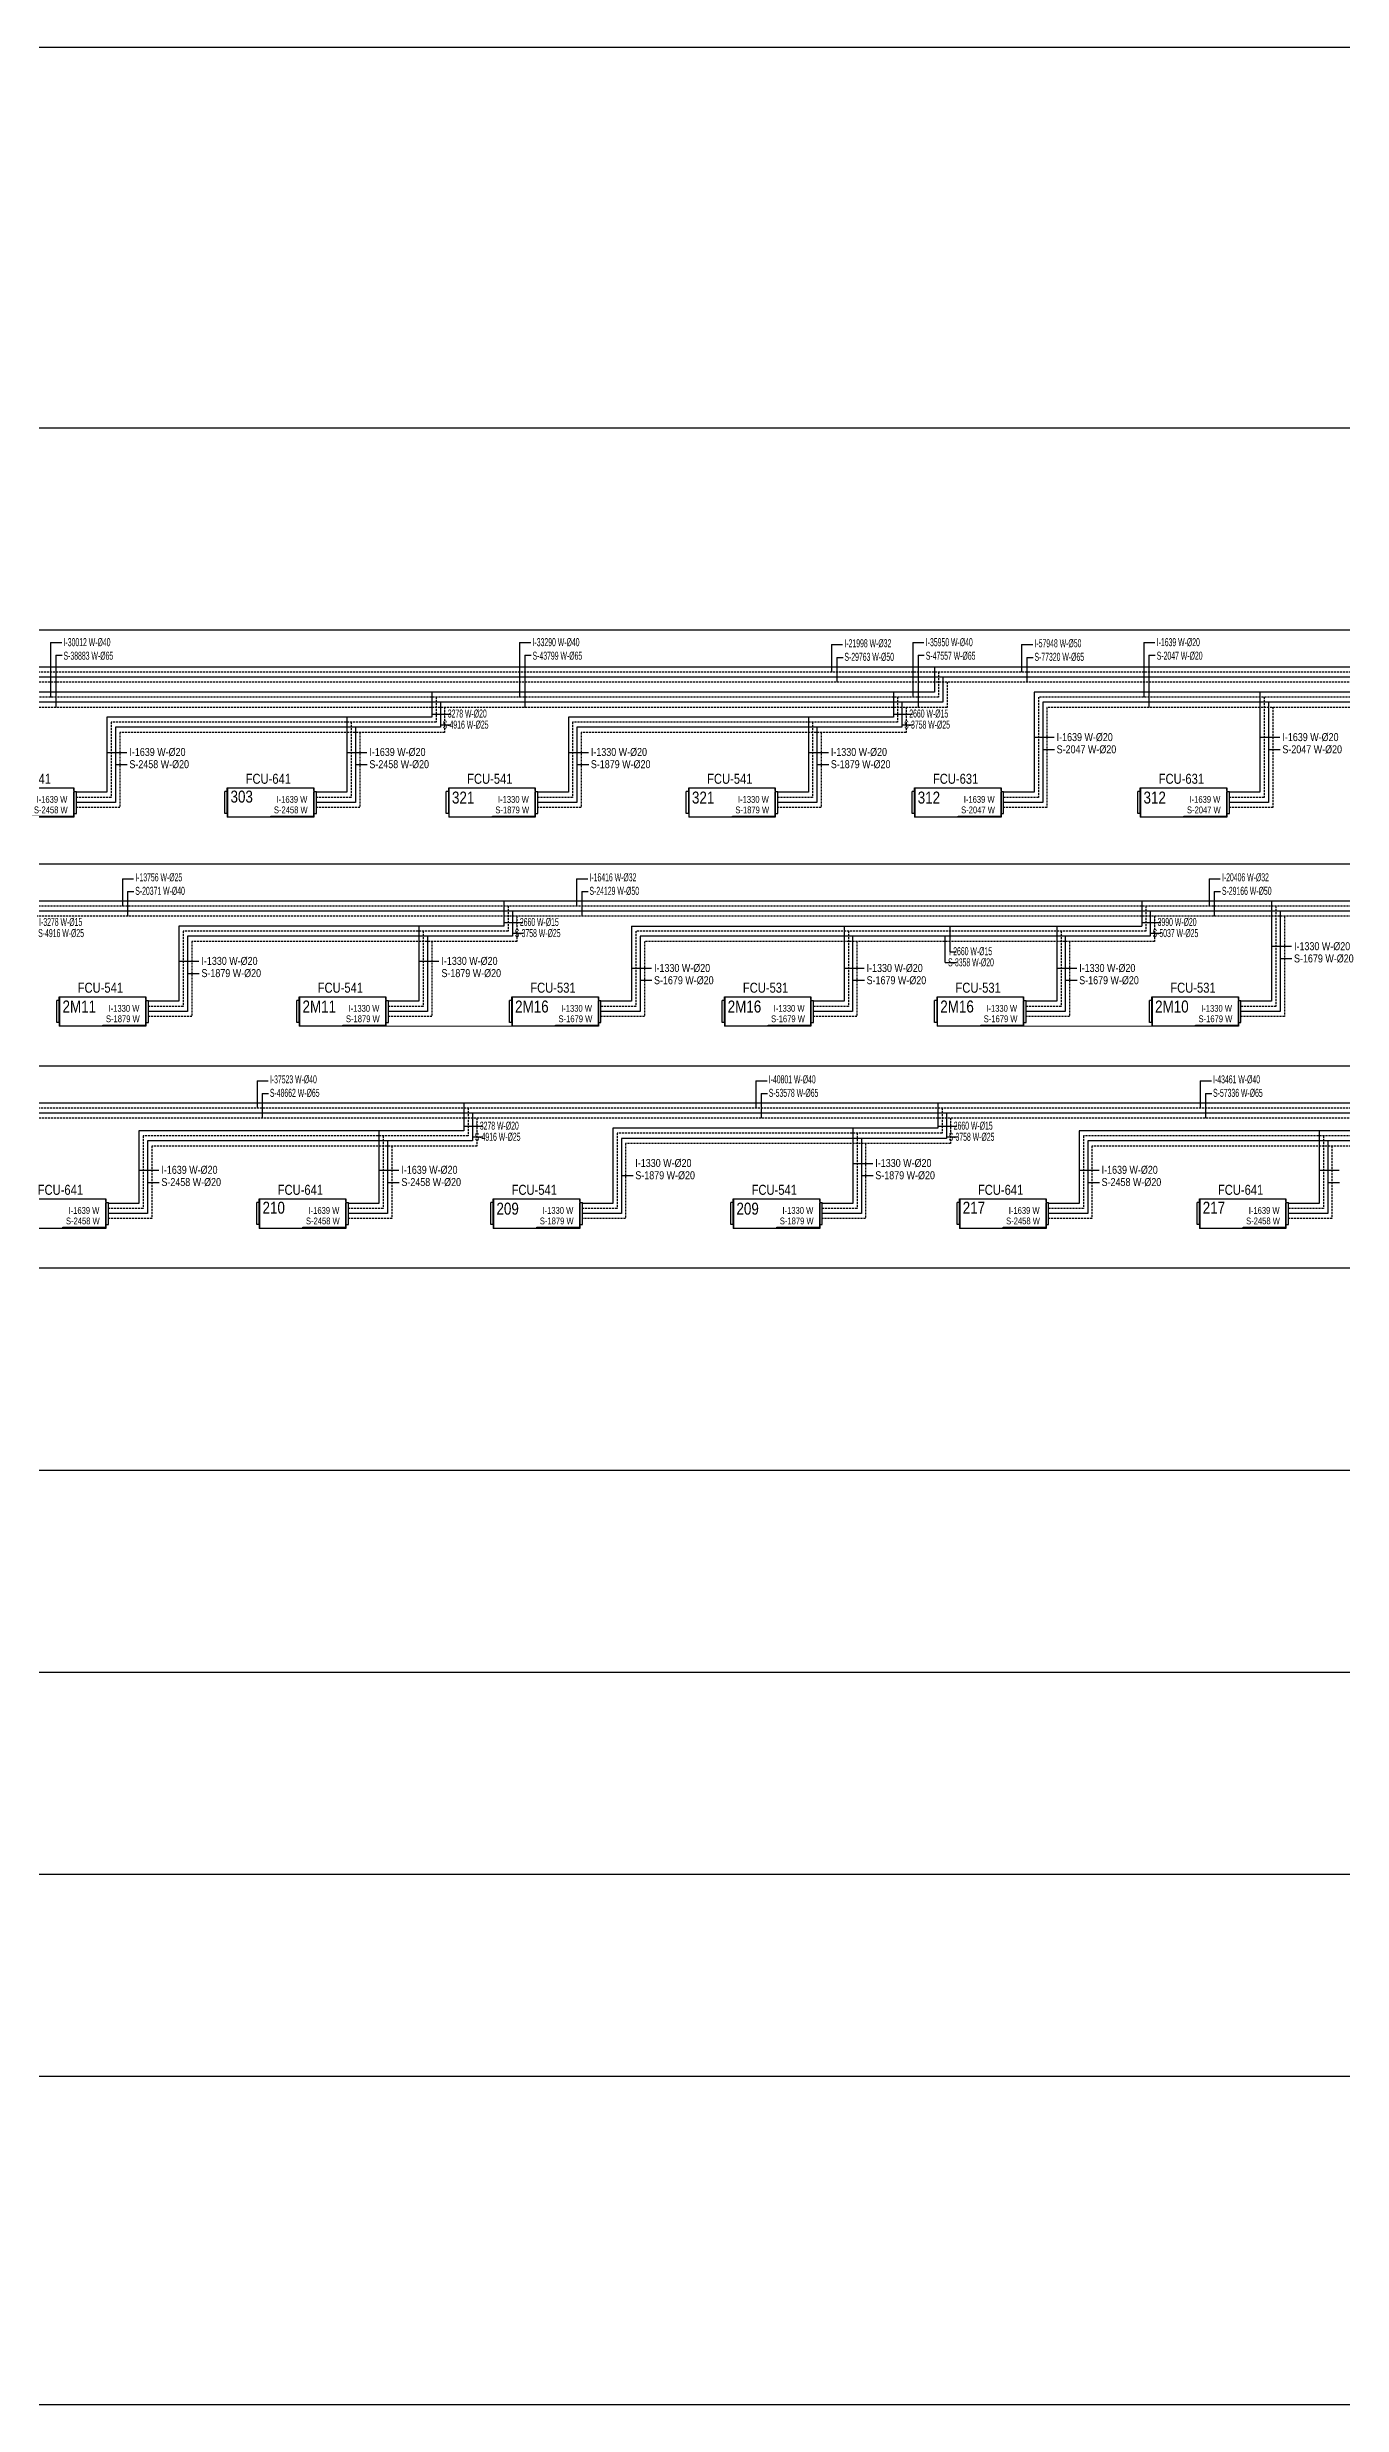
# Model space of a CAD drawing. Header units: centimetres. Extents: x 222914 to 271949, y -38857 to -18857.
# Drawn here: x 238026 to 241263, y -30556 to -24663 of the extents above; entities that cross this region are included whole.
import ezdxf
from ezdxf.enums import TextEntityAlignment as Align

# ---------------------------------------------------------------- set-up
doc = ezdxf.new("R2010")
doc.units = ezdxf.units.CM
doc.header["$LTSCALE"] = 0.2
doc.linetypes.add('DASHED', pattern=[75, 50, -25])
doc.layers.get('0').update_dxf_attribs({"color": 252})
for name, color, linetype, lineweight in [('1-BASLIK', 53, 'Continuous', 25), ('T-ISITMA', 1, 'Continuous', 30), ('T-MAHAL', 120, 'Continuous', 15), ('T-SOGUTMA', 4, 'Continuous', 30), ('T-STEXT', 181, 'Continuous', 15)]:
    doc.layers.add(name, color=color, linetype=linetype, lineweight=lineweight)
for name, color, linetype in [('T-FC', 150, 'Continuous'), ('T-FC-NUMARA', 62, 'Continuous'), ('T-GIDIS-ITEXT-TOPLAMA', 61, 'Continuous'), ('T-ISITMA-TOPLAMA', 61, 'Continuous'), ('T-ITEXT', 32, 'Continuous'), ('T-SOGUTMA-TOPLAMA', 120, 'Continuous'), ('T-TEXT', 85, 'Continuous')]:
    doc.layers.add(name, color=color, linetype=linetype)
doc.styles.add('ARIAL', font='arial.ttf')
doc.styles.add('GKM', font='ARIALN.TTF', dxfattribs={"width": 0.6, "height": 20})
doc.styles.add('LUCIDASANS', font='arial.ttf', dxfattribs={"width": 0.8})

# ---------------------------------------------------------------- blocks, each defined once
blk = doc.blocks.new('FANCOIL-DWD')
at = {"linetype": 'DASHED'}
blk.add_line((-114.3, -71.5), (-114.3, -16.4), dxfattribs=at)
for p, q in [((-108.1, -16.4), (-114.3, -16.4)), ((-114.3, -69.1), (-114.3, -18.8)), ((-108.1, -71.5), (-108.1, -7)), ((-108.1, -7), (108.1, -7)), ((-106.8, -80.9), (-106.8, -7)), ((108.1, -7), (108.1, -80.9)), ((108.1, -14.1), (108.1, -7.7)), ((108.1, -16.4), (114.6, -16.4)), ((108.1, -71), (108.1, -16.9)), ((114.6, -71.5), (114.6, -16.4)), ((-108.1, -71.5), (-114.3, -71.5)), ((-108.1, -71.5), (-108.1, -80.9)), ((108.1, -80.9), (-108.1, -80.9)), ((0.9, -80.9), (0.9, -78.2)), ((0.9, -78.2), (108.1, -78.2)), ((108.1, -78), (108.1, -71.5)), ((108.1, -71.5), (114.6, -71.5))]:
    blk.add_line(p, q)

msp = doc.modelspace()

# ---------------------------------------------------------------- linework, layer by layer
at = {"lineweight": 0, "ltscale": 300}
for p, q in [((238872.9, -27110), (239188.1, -27110)), ((240467.4, -27110), (240790.8, -27110))]:
    msp.add_line(p, q, dxfattribs=at)
at = {"layer": '1-BASLIK'}
msp.add_lwpolyline([(224519.3, -24662.5), (264878.8, -24662.5), (264878.8, -30556.2), (224519.3, -30556.2)], close=True, dxfattribs=at)
at = {"layer": 'T-GIDIS-ITEXT-TOPLAMA'}
for p, q in [((238988.1, -26330), (239035.6, -26330)), ((240141.8, -26330), (240189.3, -26330)), ((239168.2, -26851), (239215.7, -26851)), ((240283.5, -26924.2), (240283.5, -26859.6)), ((240762.7, -26851), (240810.2, -26851)), ((240283.5, -26924.2), (240299.1, -26924.2)), ((239068.2, -27360.2), (239115.6, -27360.2)), ((240253, -27360.2), (240300.5, -27360.2))]:
    msp.add_line(p, q, dxfattribs=at)
at = {"layer": 'T-ISITMA', "lineweight": -3, "ltscale": 0.5}
for p, q in [((255575.3, -26212.3), (226154, -26212.3)), ((240244.3, -26212.3), (240244.3, -26274.8)), ((240244.3, -26274.8), (231941.4, -26274.8)), ((238988.1, -26274.8), (238988.1, -26337.3)), ((240141.8, -26274.8), (240141.8, -26337.3)), ((255374.2, -26274.8), (240493.9, -26274.8)), ((240493.9, -26274.8), (240493.9, -26525.2)), ((241058.4, -26274.8), (241058.4, -26525.2)), ((238988.1, -26337.3), (238175.7, -26337.3)), ((238175.7, -26337.3), (238175.7, -26525.2)), ((238775.7, -26337.3), (238775.7, -26525.2)), ((240141.8, -26337.3), (239329.4, -26337.3)), ((239329.4, -26337.3), (239329.4, -26525.2)), ((239929.4, -26337.3), (239929.4, -26525.2)), ((238175.7, -26525.2), (238099.3, -26525.2)), ((238775.7, -26525.2), (238699.3, -26525.2)), ((239329.4, -26525.2), (239253, -26525.2)), ((239929.4, -26525.2), (239853, -26525.2)), ((240493.9, -26525.2), (240417.4, -26525.2)), ((241058.4, -26525.2), (240981.9, -26525.2)), ((255535.6, -26797.4), (233697.5, -26797.4)), ((239168.2, -26797.1), (239168.2, -26859.6)), ((240762.7, -26797.4), (240762.7, -26859.6)), ((241087.4, -26797.4), (241087.4, -27047.5)), ((239168.2, -26859.6), (238355.8, -26859.6)), ((238355.8, -26859.6), (238355.8, -27047.5)), ((238955.8, -26859.6), (238955.8, -27047.5)), ((239487.3, -26859.6), (240762.7, -26859.6)), ((239487.3, -26859.6), (239487.3, -27047.5)), ((240018.8, -26859.6), (240018.8, -27047.5)), ((240550.3, -26859.6), (240550.3, -27047.5)), ((238355.8, -27047.5), (238279.4, -27047.5)), ((238955.8, -27047.5), (238879.4, -27047.5)), ((239487.3, -27047.5), (239410.8, -27047.5)), ((240018.8, -27047.5), (239942.3, -27047.5)), ((240550.3, -27047.5), (240473.8, -27047.5)), ((241087.4, -27047.5), (241011, -27047.5)), ((255575.3, -27302.4), (228973.5, -27302.4)), ((239068.2, -27301.9), (239068.2, -27371.2)), ((240253, -27302.4), (240253, -27364.9)), ((238255.8, -27371.2), (238255.8, -27552.8)), ((239068.2, -27371.2), (238255.8, -27371.2)), ((238855.8, -27371.2), (238855.8, -27552.8)), ((240253, -27364.9), (239440.6, -27364.9)), ((239440.6, -27364.9), (239440.6, -27552.8)), ((240040.6, -27364.9), (240040.6, -27552.8)), ((240606.4, -27371.2), (240606.4, -27552.8)), ((241418.8, -27371.2), (240606.4, -27371.2)), ((241206.4, -27371.2), (241206.4, -27552.8)), ((238255.8, -27552.8), (238179.3, -27552.8)), ((238855.8, -27552.8), (238779.3, -27552.8)), ((239440.6, -27552.8), (239364.2, -27552.8)), ((240040.6, -27552.8), (239964.2, -27552.8)), ((240606.4, -27552.8), (240529.9, -27552.8)), ((241206.4, -27552.8), (241129.9, -27552.8))]:
    msp.add_line(p, q, dxfattribs=at)
at = {"layer": 'T-ISITMA', "linetype": 'DASHED', "lineweight": -3, "ltscale": 0.5}
for p, q in [((255587.8, -26224.8), (226164.6, -26224.8)), ((240254.9, -26224.8), (240254.9, -26287.6)), ((240254.9, -26287.6), (231952, -26287.6)), ((238998.8, -26287.3), (238998.8, -26350.1)), ((240152.5, -26287.3), (240152.5, -26350.1)), ((255384.8, -26287.6), (240504.5, -26287.6)), ((240504.5, -26287.6), (240504.5, -26538)), ((241069, -26287.6), (241069, -26538)), ((238998.8, -26350.1), (238186.3, -26350.1)), ((238186.3, -26350.1), (238186.3, -26538)), ((238786.3, -26350.1), (238786.3, -26538)), ((240152.5, -26350.1), (239340, -26350.1)), ((239340, -26350.1), (239340, -26538)), ((239940, -26350.1), (239940, -26538)), ((238186.3, -26538), (238099.3, -26538)), ((238786.3, -26538), (238699.3, -26538)), ((239340, -26538), (239253, -26538)), ((239940, -26538), (239853, -26538)), ((240504.5, -26538), (240417.4, -26538)), ((241069, -26538), (240981.9, -26538)), ((255537.1, -26809.9), (233708.2, -26809.9)), ((239178.9, -26809.6), (239178.9, -26872.3)), ((240773.3, -26809.9), (240773.3, -26872.3)), ((241098, -26810.1), (241098, -27060.3)), ((239178.9, -26872.3), (238366.4, -26872.3)), ((238366.4, -26872.3), (238366.4, -27060.3)), ((238966.4, -26872.3), (238966.4, -27060.3)), ((240773.3, -26872.3), (239497.9, -26872.3)), ((239497.9, -26872.3), (239497.9, -27060.3)), ((240029.4, -26872.3), (240029.4, -27060.3)), ((240560.9, -26872.3), (240560.9, -27060.3)), ((238366.4, -27060.3), (238279.4, -27060.3)), ((238966.4, -27060.3), (238879.4, -27060.3)), ((239497.9, -27060.3), (239410.8, -27060.3)), ((240029.4, -27060.3), (239942.3, -27060.3)), ((240560.9, -27060.3), (240473.8, -27060.3)), ((241098, -27060.3), (241011, -27060.3)), ((255587.8, -27314.9), (228984.1, -27314.9)), ((239078.8, -27314.9), (239078.8, -27384)), ((240263.7, -27314.9), (240263.7, -27377.6)), ((239078.8, -27384), (238266.4, -27384)), ((238266.4, -27384), (238266.4, -27565.5)), ((238866.4, -27384), (238866.4, -27565.5)), ((240263.7, -27377.6), (239451.2, -27377.6)), ((239451.2, -27377.6), (239451.2, -27565.5)), ((240051.2, -27377.6), (240051.2, -27565.5)), ((241429.4, -27384), (240617, -27384)), ((240617, -27384), (240617, -27565.5)), ((241217, -27384), (241217, -27565.5)), ((238266.4, -27565.5), (238179.3, -27565.5)), ((238866.4, -27565.5), (238779.3, -27565.5)), ((239451.2, -27565.5), (239364.2, -27565.5)), ((240051.2, -27565.5), (239964.2, -27565.5)), ((240617, -27565.5), (240529.9, -27565.5)), ((241217, -27565.5), (241129.9, -27565.5))]:
    msp.add_line(p, q, dxfattribs=at)
at = {"layer": 'T-ISITMA-TOPLAMA'}
for p, q in [((238034.8, -26150.5), (238034.8, -26288.1)), ((238034.8, -26150.5), (238062.6, -26150.5)), ((239207.4, -26150.5), (239207.4, -26288.1)), ((239207.4, -26150.5), (239235.2, -26150.5)), ((239987.3, -26156.1), (239987.3, -26224.8)), ((239987.3, -26156.1), (240015, -26156.1)), ((240190.5, -26150.5), (240190.5, -26288.1)), ((240190.5, -26150.5), (240218.3, -26150.5)), ((240462.4, -26156.1), (240462.4, -26224.8)), ((240462.4, -26156.1), (240490.2, -26156.1)), ((240767.9, -26150.5), (240767.9, -26287.6)), ((240767.9, -26150.5), (240795.6, -26150.5)), ((238214.3, -26741.2), (238214.3, -26809.9)), ((238214.3, -26741.2), (238242.1, -26741.2)), ((239349.9, -26741.2), (239349.9, -26809.9)), ((239349.9, -26741.2), (239377.6, -26741.2)), ((240931.1, -26741.2), (240931.1, -26809.9)), ((240931.1, -26741.2), (240958.9, -26741.2)), ((238551, -27246.2), (238551, -27314.9)), ((238551, -27246.2), (238578.8, -27246.2)), ((239798.1, -27246.2), (239798.1, -27314.9)), ((239798.1, -27246.2), (239825.9, -27246.2)), ((240909, -27246.2), (240909, -27314.9)), ((240909, -27246.2), (240936.8, -27246.2))]:
    msp.add_line(p, q, dxfattribs=at)
at = {"layer": 'T-ISITMA-TOPLAMA', "color": 2}
for p, q in [((240493.9, -26387.3), (240543.9, -26387.3)), ((241058.4, -26387.3), (241108.4, -26387.3)), ((240515.1, -26417.8), (240544.7, -26417.8)), ((241079.6, -26417.8), (241109.2, -26417.8))]:
    msp.add_line(p, q, dxfattribs=at)
at = {"layer": 'T-ISITMA-TOPLAMA', "color": 1}
for p, q in [((238175.7, -26425.3), (238225.7, -26425.3)), ((238775.7, -26425.3), (238825.7, -26425.3)), ((238255.8, -27469.8), (238305.8, -27469.8)), ((238855.8, -27469.8), (238905.8, -27469.8)), ((240606.4, -27469.8), (240656.4, -27469.8)), ((241206.4, -27469.8), (241256.4, -27469.8))]:
    msp.add_line(p, q, dxfattribs=at)
at = {"layer": 'T-SOGUTMA', "lineweight": -3, "ltscale": 0.5}
for p, q in [((255600.3, -26237.3), (226175.2, -26237.3)), ((240265.6, -26237.3), (240265.6, -26300.3)), ((240265.6, -26300.3), (231962.6, -26300.3)), ((239009.4, -26299.8), (239009.4, -26362.8)), ((240163.1, -26299.8), (240163.1, -26362.8)), ((255395.5, -26300.3), (240515.1, -26300.3)), ((240515.1, -26300.3), (240515.1, -26550.7)), ((241079.6, -26300.3), (241079.6, -26550.7)), ((239009.4, -26362.8), (238197, -26362.8)), ((238197, -26362.8), (238197, -26550.7)), ((238797, -26362.8), (238797, -26550.7)), ((240163.1, -26362.8), (239350.7, -26362.8)), ((239350.7, -26362.8), (239350.7, -26550.7)), ((239950.7, -26362.8), (239950.7, -26550.7)), ((238197, -26550.7), (238099.3, -26550.7)), ((238797, -26550.7), (238699.3, -26550.7)), ((239350.7, -26550.7), (239253, -26550.7)), ((239950.7, -26550.7), (239853, -26550.7)), ((240515.1, -26550.7), (240417.4, -26550.7)), ((241079.6, -26550.7), (240981.9, -26550.7)), ((255546, -26822.4), (233718.8, -26822.4)), ((239189.5, -26822.1), (239189.5, -26885.1)), ((240784, -26822.4), (240784, -26885.1)), ((241108.7, -26822.9), (241108.7, -27073)), ((239189.5, -26885.1), (238377.1, -26885.1)), ((238377.1, -26885.1), (238377.1, -27073)), ((238977.1, -26885.1), (238977.1, -27073)), ((240784, -26885.1), (239508.6, -26885.1)), ((239508.6, -26885.1), (239508.6, -27073)), ((240040, -26885.1), (240040, -27073)), ((240571.5, -26885.1), (240571.5, -27073)), ((238377.1, -27073), (238279.4, -27073)), ((238977.1, -27073), (238879.4, -27073)), ((239508.6, -27073), (239410.8, -27073)), ((240040, -27073), (239942.3, -27073)), ((240571.5, -27073), (240473.8, -27073)), ((241108.7, -27073), (241011, -27073)), ((255600.3, -27327.4), (228994.7, -27327.4)), ((239089.4, -27327.4), (239089.4, -27396.7)), ((240274.3, -27327.4), (240274.3, -27390.4)), ((239089.4, -27396.7), (238277, -27396.7)), ((238277, -27396.7), (238277, -27578.3)), ((238877, -27396.7), (238877, -27578.3)), ((240274.3, -27390.4), (239461.9, -27390.4)), ((239461.9, -27390.4), (239461.9, -27578.3)), ((240061.9, -27390.4), (240061.9, -27578.3)), ((241440.1, -27396.7), (240627.6, -27396.7)), ((240627.6, -27396.7), (240627.6, -27578.3)), ((241227.6, -27396.7), (241227.6, -27578.3)), ((238277, -27578.3), (238179.3, -27578.3)), ((238877, -27578.3), (238779.3, -27578.3)), ((239461.9, -27578.3), (239364.2, -27578.3)), ((240061.9, -27578.3), (239964.2, -27578.3)), ((240627.6, -27578.3), (240529.9, -27578.3)), ((241227.6, -27578.3), (241129.9, -27578.3))]:
    msp.add_line(p, q, dxfattribs=at)
at = {"layer": 'T-SOGUTMA', "linetype": 'DASHED', "lineweight": -3, "ltscale": 0.5}
for p, q in [((255612.8, -26249.8), (226185.9, -26249.8)), ((240276.2, -26249.8), (240276.2, -26313.1)), ((240276.2, -26313.1), (231973.2, -26313.1)), ((239020, -26312.3), (239020, -26375.6)), ((240173.7, -26312.3), (240173.7, -26375.6)), ((255406.1, -26313.1), (240525.8, -26313.1)), ((240525.8, -26313.1), (240525.8, -26563.5)), ((241090.2, -26312.3), (241090.2, -26563.5)), ((239020, -26375.6), (238207.6, -26375.6)), ((238207.6, -26375.6), (238207.6, -26563.5)), ((238807.6, -26375.6), (238807.6, -26563.5)), ((240173.7, -26375.6), (239361.3, -26375.6)), ((239361.3, -26375.6), (239361.3, -26563.5)), ((239961.3, -26375.6), (239961.3, -26563.5)), ((238207.6, -26563.5), (238099.3, -26563.5)), ((238807.6, -26563.5), (238699.3, -26563.5)), ((239361.3, -26563.5), (239253, -26563.5)), ((239961.3, -26563.5), (239853, -26563.5)), ((240525.8, -26563.5), (240417.4, -26563.5)), ((241090.2, -26563.5), (240981.9, -26563.5)), ((255545, -26834.9), (233729.4, -26834.9)), ((239200.1, -26834.6), (239200.1, -26897.8)), ((240794.6, -26834.9), (240794.6, -26897.8)), ((241119.3, -26835.6), (241119.3, -27085.8)), ((239200.1, -26897.8), (238387.7, -26897.8)), ((238387.7, -26897.8), (238387.7, -27085.8)), ((238987.7, -26897.8), (238987.7, -27085.8)), ((240794.6, -26897.8), (239519.2, -26897.8)), ((239519.2, -26897.8), (239519.2, -27085.8)), ((240050.7, -26897.8), (240050.7, -27085.8)), ((240582.2, -26897.8), (240582.2, -27085.8)), ((238387.7, -27085.8), (238279.4, -27085.8)), ((238987.7, -27085.8), (238879.4, -27085.8)), ((239519.2, -27085.8), (239410.8, -27085.8)), ((240050.7, -27085.8), (239942.3, -27085.8)), ((240582.2, -27085.8), (240473.8, -27085.8)), ((241119.3, -27085.8), (241011, -27085.8)), ((255612.8, -27339.9), (229005.4, -27339.9)), ((239100.1, -27339.8), (239100.1, -27409.5)), ((240284.9, -27339.9), (240284.9, -27403.1)), ((240284.9, -27403.1), (239472.5, -27403.1)), ((239472.5, -27403.1), (239472.5, -27591)), ((240072.5, -27403.1), (240072.5, -27591)), ((239100.1, -27409.5), (238287.6, -27409.5)), ((238287.6, -27409.5), (238287.6, -27591)), ((238887.6, -27409.5), (238887.6, -27591)), ((241450.7, -27409.5), (240638.3, -27409.5)), ((240638.3, -27409.5), (240638.3, -27591)), ((241238.3, -27409.5), (241238.3, -27591)), ((238287.6, -27591), (238179.3, -27591)), ((238887.6, -27591), (238779.3, -27591)), ((239472.5, -27591), (239364.2, -27591)), ((240072.5, -27591), (239964.2, -27591)), ((240638.3, -27591), (240529.9, -27591)), ((241238.3, -27591), (241129.9, -27591))]:
    msp.add_line(p, q, dxfattribs=at)
at = {"layer": 'T-SOGUTMA-TOPLAMA'}
for p, q in [((238047.9, -26182.3), (238063.4, -26182.3)), ((238047.9, -26182.3), (238047.9, -26313.1)), ((239220.5, -26182.3), (239236, -26182.3)), ((239220.5, -26182.3), (239220.5, -26313.1)), ((240000.4, -26187.9), (240015.9, -26187.9)), ((240000.4, -26187.9), (240000.4, -26249.8)), ((240203.6, -26182.3), (240219.1, -26182.3)), ((240203.6, -26182.3), (240203.6, -26313.1)), ((240475.5, -26187.9), (240491, -26187.9)), ((240475.5, -26187.9), (240475.5, -26249.8)), ((240780.9, -26182.3), (240796.4, -26182.3)), ((240780.9, -26182.3), (240780.9, -26313.1)), ((239009.4, -26356.2), (239036.4, -26356.2)), ((240163.1, -26356.2), (240190.1, -26356.2)), ((238227.4, -26773), (238242.9, -26773)), ((238227.4, -26773), (238227.4, -26834.9)), ((239363, -26773), (239378.5, -26773)), ((239363, -26773), (239363, -26834.9)), ((240944.2, -26773), (240959.7, -26773)), ((240944.2, -26773), (240944.2, -26834.9)), ((239189.5, -26877.3), (239216.5, -26877.3)), ((240271.7, -26950.4), (240271.7, -26885.1)), ((240784, -26877.3), (240811, -26877.3)), ((240271.7, -26950.4), (240299.9, -26950.4)), ((238564.1, -27278), (238579.6, -27278)), ((238564.1, -27278), (238564.1, -27339.9)), ((239811.2, -27278), (239826.7, -27278)), ((239811.2, -27278), (239811.2, -27339.9)), ((240922.1, -27278), (240937.6, -27278)), ((240922.1, -27278), (240922.1, -27339.9)), ((239089.4, -27386.5), (239116.4, -27386.5)), ((240274.3, -27386.5), (240301.3, -27386.5))]:
    msp.add_line(p, q, dxfattribs=at)
at = {"layer": 'T-SOGUTMA-TOPLAMA', "color": 1}
for p, q in [((238197, -26455.8), (238226.6, -26455.8)), ((238797, -26455.8), (238826.6, -26455.8)), ((238277, -27500.4), (238306.6, -27500.4)), ((238877, -27500.4), (238906.6, -27500.4)), ((240627.6, -27500.4), (240657.2, -27500.4)), ((241227.6, -27500.4), (241257.2, -27500.4))]:
    msp.add_line(p, q, dxfattribs=at)
at = {"layer": 'T-SOGUTMA-TOPLAMA', "color": 210}
for p, q in [((239329.4, -26425.3), (239379.4, -26425.3)), ((239350.7, -26455.8), (239380.3, -26455.8)), ((239929.4, -26425.3), (239979.4, -26425.3)), ((239950.7, -26455.8), (239980.3, -26455.8)), ((238355.8, -26947.6), (238405.8, -26947.6)), ((238377.1, -26978.1), (238406.6, -26978.1)), ((238955.8, -26947.6), (239005.8, -26947.6)), ((240040.6, -27452.8), (240090.6, -27452.8)), ((239461.9, -27483.4), (239491.5, -27483.4)), ((240061.9, -27483.4), (240091.5, -27483.4))]:
    msp.add_line(p, q, dxfattribs=at)
at = {"layer": 'T-SOGUTMA-TOPLAMA', "color": 100}
for p, q in [((241087.4, -26910), (241137.4, -26910)), ((239487.3, -26964.6), (239537.3, -26964.6)), ((240018.8, -26964.6), (240068.8, -26964.6)), ((240550.3, -26964.6), (240600.3, -26964.6)), ((241108.7, -26940.6), (241138.2, -26940.6)), ((239508.6, -26995.1), (239538.1, -26995.1)), ((240040, -26995.1), (240069.6, -26995.1)), ((240571.5, -26995.1), (240601.1, -26995.1))]:
    msp.add_line(p, q, dxfattribs=at)
at = {"layer": 'T-TEXT', "color": 7}
for p, q in [((263936, -25614.8), (225015.5, -25614.8)), ((263936, -26119.8), (225015.5, -26119.8)), ((263936, -26704.9), (225015.5, -26704.9)), ((263936, -27209.9), (225015.5, -27209.9)), ((263936, -27714.9), (225015.5, -27714.9)), ((225015.5, -28219.9), (263936, -28219.9)), ((225015.5, -28724.9), (263936, -28724.9)), ((225015.5, -29229.9), (263936, -29229.9)), ((225015.5, -29734.9), (263936, -29734.9))]:
    msp.add_line(p, q, dxfattribs=at)

# ---------------------------------------------------------------- block references
at = {"layer": 'T-FC'}
for p in [(237984.7, -26506.8), (238584.7, -26506.8), (239138.4, -26506.8), (239738.4, -26506.8), (240302.8, -26506.8), (240867.3, -26506.8), (238164.7, -27029.1), (238764.7, -27029.1), (239296.2, -27029.1), (239827.7, -27029.1), (240359.2, -27029.1), (240896.3, -27029.1), (238064.7, -27534.3), (238664.7, -27534.3), (239249.6, -27534.3), (239849.6, -27534.3), (240415.3, -27534.3), (241015.3, -27534.3)]:
    msp.add_blockref('FANCOIL-DWD', p, dxfattribs=at)

# ---------------------------------------------------------------- texts
at = {"layer": 'T-FC-NUMARA', "color": 1, "style": 'ARIAL', "width": 0.8}
for p in [(237922.5, -26503.9), (238522.5, -26503.9), (238002.6, -27531.4), (238602.6, -27531.4), (240353.2, -27531.4), (240953.2, -27531.4)]:
    msp.add_text('FCU-641', height=25, dxfattribs=at).set_placement(p)
at = {"layer": 'T-FC-NUMARA', "color": 210, "style": 'ARIAL', "width": 0.8}
for p in [(239076.2, -26503.9), (239676.2, -26503.9), (238102.6, -27026.2), (238702.6, -27026.2), (239187.4, -27531.4), (239787.4, -27531.4)]:
    msp.add_text('FCU-541', height=25, dxfattribs=at).set_placement(p)
at = {"layer": 'T-FC-NUMARA', "color": 2, "style": 'ARIAL', "width": 0.8}
for p in [(240240.7, -26503.9), (240805.2, -26503.9)]:
    msp.add_text('FCU-631', height=25, dxfattribs=at).set_placement(p)
at = {"layer": 'T-FC-NUMARA', "color": 100, "style": 'ARIAL', "width": 0.8}
for p in [(239234.1, -27026.2), (239765.6, -27026.2), (240297.1, -27026.2), (240834.2, -27026.2)]:
    msp.add_text('FCU-531', height=25, dxfattribs=at).set_placement(p)
at = {"layer": 'T-GIDIS-ITEXT-TOPLAMA', "style": 'GKM', "width": 0.6}
for s, p in [('I-3278 W-%%C20', (239125.2, -26328.3)), ('I-2660 W-%%C15', (240278.9, -26328.3)), ('I-3278 W-%%C15', (238113.9, -26849.3)), ('I-2660 W-%%C15', (239305.3, -26849.3)), ('I-3990 W-%%C20', (240899.8, -26849.3)), ('I-2660 W-%%C15', (240388.7, -26922.4)), ('I-3278 W-%%C20', (239205.3, -27358.5)), ('I-2660 W-%%C15', (240390.1, -27358.5))]:
    msp.add_text(s, height=20, dxfattribs=at).set_placement(p, align=Align.MIDDLE_RIGHT)
at = {"layer": 'T-ISITMA-TOPLAMA', "style": 'GKM', "width": 0.6}
for s, p in [('I-30012 W-%%C40', (238067.2, -26159.9)), ('I-33290 W-%%C40', (239239.8, -26159.9)), ('I-21998 W-%%C32', (240019.4, -26162.6)), ('I-35950 W-%%C40', (240223, -26159.9)), ('I-57948 W-%%C50', (240494.6, -26162.6)), ('I-1639 W-%%C20', (240800.3, -26159.9)), ('I-13756 W-%%C25', (238246.5, -26747.7)), ('I-16416 W-%%C32', (239382, -26747.7)), ('I-20406 W-%%C32', (240963.3, -26747.7)), ('I-37523 W-%%C40', (238583.1, -27252.7)), ('I-40801 W-%%C40', (239830.3, -27252.7)), ('I-43461 W-%%C40', (240941.2, -27252.7))]:
    msp.add_text(s, height=20, dxfattribs=at).set_placement(p)
at = {"layer": 'T-ISITMA-TOPLAMA', "color": 2, "style": 'ARIAL', "width": 0.8}
for p in [(240550, -26397.2), (241114.4, -26397.2)]:
    msp.add_text('I-1639 W-%%C20', height=20, dxfattribs=at).set_placement(p)
at = {"layer": 'T-ISITMA-TOPLAMA', "color": 1, "style": 'ARIAL', "width": 0.8}
for p in [(238231.8, -26434.4), (238831.8, -26434.4), (238311.8, -27478.9), (238911.8, -27478.9), (240662.5, -27478.9)]:
    msp.add_text('I-1639 W-%%C20', height=20, dxfattribs=at).set_placement(p)
at = {"layer": 'T-ISITMA-TOPLAMA', "color": 210, "style": 'ARIAL', "width": 0.8}
for p in [(239385.5, -26434.4), (239985.5, -26434.4), (238411.9, -26956.7), (239011.9, -26956.7), (239496.7, -27461.9), (240096.7, -27461.9)]:
    msp.add_text('I-1330 W-%%C20', height=20, dxfattribs=at).set_placement(p)
at = {"layer": 'T-ITEXT', "color": 1, "style": 'ARIAL', "width": 0.8}
for p in [(238076.7, -26551.5), (238676.7, -26551.5), (238156.7, -27579), (238756.7, -27579), (240507.4, -27579), (241107.4, -27579)]:
    msp.add_text('I-1639 W', height=17, dxfattribs=at).set_placement(p, align=Align.RIGHT)
at = {"layer": 'T-ITEXT', "color": 210, "style": 'ARIAL', "width": 0.8}
for p in [(239230.4, -26551.5), (239830.4, -26551.5), (238256.8, -27073.8), (238856.8, -27073.8), (239341.6, -27579), (239941.6, -27579)]:
    msp.add_text('I-1330 W', height=17, dxfattribs=at).set_placement(p, align=Align.RIGHT)
at = {"layer": 'T-ITEXT', "color": 2, "style": 'ARIAL', "width": 0.8}
for p in [(240394.9, -26551.5), (240959.3, -26551.5)]:
    msp.add_text('I-1639 W', height=17, dxfattribs=at).set_placement(p, align=Align.RIGHT)
at = {"layer": 'T-ITEXT', "color": 100, "style": 'ARIAL', "width": 0.8}
for s, p in [('S-1679 W', (239389.1, -27099.9)), ('I-1330 W', (239388.3, -27073.8)), ('S-1679 W', (239920.6, -27099.9)), ('I-1330 W', (239919.8, -27073.8)), ('S-1679 W', (240452.1, -27099.9)), ('I-1330 W', (240451.2, -27073.8)), ('S-1679 W', (240989.2, -27099.9)), ('I-1330 W', (240988.4, -27073.8))]:
    msp.add_text(s, height=17, dxfattribs=at).set_placement(p, align=Align.RIGHT)
at = {"layer": 'T-MAHAL', "style": 'LUCIDASANS', "width": 0.8}
for s, p in [('303', (238484.6, -26551)), ('321', (239038.3, -26553.4)), ('321', (239638.3, -26553.4)), ('312', (240202.7, -26553.4)), ('312', (240767.2, -26553.4)), ('2M11', (238064.6, -27075.7)), ('2M11', (238664.6, -27075.7)), ('2M16', (239196.1, -27075.7)), ('2M16', (239727.6, -27075.7)), ('2M16', (240259.1, -27075.7)), ('2M10', (240796.2, -27075.7)), ('210', (238564.6, -27578.6)), ('209', (239149.5, -27581)), ('209', (239749.5, -27581)), ('217', (240315.2, -27578.6)), ('217', (240915.2, -27578.6))]:
    msp.add_text(s, height=30, dxfattribs=at).set_placement(p)
at = {"layer": 'T-SOGUTMA-TOPLAMA', "style": 'GKM', "width": 0.6}
for s, p in [('S-38883 W-%%C65', (238067.2, -26193.7)), ('S-43799 W-%%C65', (239239.8, -26193.7)), ('S-29763 W-%%C50', (240019.4, -26196.5)), ('S-47557 W-%%C65', (240223, -26193.7)), ('S-77320 W-%%C65', (240494.6, -26196.5)), ('S-2047 W-%%C20', (240800.3, -26193.7)), ('S-20371 W-%%C40', (238246.5, -26781.5)), ('S-24129 W-%%C50', (239382, -26781.5)), ('S-29166 W-%%C50', (240963.3, -26781.5)), ('S-48662 W-%%C65', (238583.1, -27286.5)), ('S-53578 W-%%C65', (239830.3, -27286.5)), ('S-57336 W-%%C65', (240941.2, -27286.5))]:
    msp.add_text(s, height=20, dxfattribs=at).set_placement(p)
for s, p in [('S-4916 W-%%C25', (239129.6, -26356)), ('S-3758 W-%%C25', (240283.3, -26356)), ('S-4916 W-%%C25', (238118.3, -26877.1)), ('S-3758 W-%%C25', (239309.7, -26877.1)), ('S-5037 W-%%C25', (240904.2, -26877.1)), ('S-3358 W-%%C20', (240393.1, -26950.2)), ('S-4916 W-%%C25', (239209.6, -27386.3)), ('S-3758 W-%%C25', (240394.5, -27386.3))]:
    msp.add_text(s, height=20, dxfattribs=at).set_placement(p, align=Align.MIDDLE_RIGHT)
at = {"layer": 'T-SOGUTMA-TOPLAMA', "color": 1, "style": 'ARIAL', "width": 0.8}
for p in [(238231.8, -26464.9), (238831.8, -26464.9), (238311.8, -27509.5), (238911.8, -27509.5), (240662.5, -27509.5)]:
    msp.add_text('S-2458 W-%%C20', height=20, dxfattribs=at).set_placement(p)
at = {"layer": 'T-SOGUTMA-TOPLAMA', "color": 210, "style": 'ARIAL', "width": 0.8}
for p in [(239385.5, -26464.9), (239985.5, -26464.9), (238411.9, -26987.2), (239011.9, -26987.2), (239496.7, -27492.5), (240096.7, -27492.5)]:
    msp.add_text('S-1879 W-%%C20', height=20, dxfattribs=at).set_placement(p)
at = {"layer": 'T-SOGUTMA-TOPLAMA', "color": 2, "style": 'ARIAL', "width": 0.8}
for p in [(240550, -26427.7), (241114.4, -26427.7)]:
    msp.add_text('S-2047 W-%%C20', height=20, dxfattribs=at).set_placement(p)
at = {"layer": 'T-SOGUTMA-TOPLAMA', "color": 100, "style": 'ARIAL', "width": 0.8}
for s, p in [('S-1679 W-%%C20', (241143.5, -26950.5)), ('I-1330 W-%%C20', (241143.5, -26919.9)), ('S-1679 W-%%C20', (239543.4, -27005)), ('I-1330 W-%%C20', (239543.4, -26974.4)), ('S-1679 W-%%C20', (240074.9, -27005)), ('I-1330 W-%%C20', (240074.9, -26974.4)), ('S-1679 W-%%C20', (240606.4, -27005)), ('I-1330 W-%%C20', (240606.4, -26974.4))]:
    msp.add_text(s, height=20, dxfattribs=at).set_placement(p)
at = {"layer": 'T-STEXT', "color": 1, "style": 'ARIAL', "width": 0.8}
for p in [(238077.5, -26577.7), (238677.5, -26577.7), (238157.6, -27605.2), (238757.6, -27605.2), (240508.2, -27605.2), (241108.2, -27605.2)]:
    msp.add_text('S-2458 W', height=17, dxfattribs=at).set_placement(p, align=Align.RIGHT)
at = {"layer": 'T-STEXT', "color": 210, "style": 'ARIAL', "width": 0.8}
for p in [(239231.2, -26577.7), (239831.2, -26577.7), (238257.6, -27099.9), (238857.6, -27099.9), (239342.4, -27605.2), (239942.4, -27605.2)]:
    msp.add_text('S-1879 W', height=17, dxfattribs=at).set_placement(p, align=Align.RIGHT)
at = {"layer": 'T-STEXT', "color": 2, "style": 'ARIAL', "width": 0.8}
for p in [(240395.7, -26577.7), (240960.2, -26577.7)]:
    msp.add_text('S-2047 W', height=17, dxfattribs=at).set_placement(p, align=Align.RIGHT)

doc.saveas('drawing.dxf')
